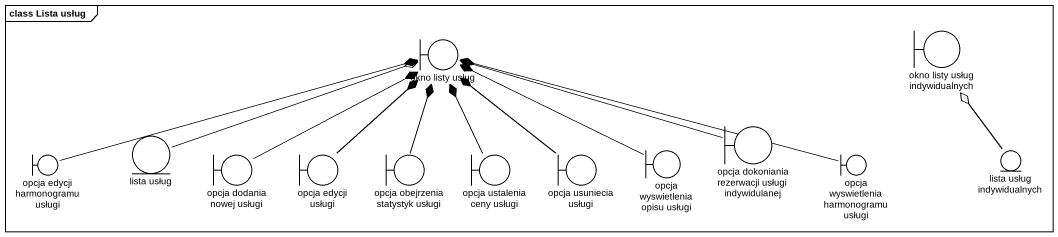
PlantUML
@startuml
mainframe class Lista usług
boundary "okno listy usług" as okno_listy_usług
boundary "okno listy usług indywidualnych" as okno_listy_usług_2
entity "lista usług" as lista_usług
boundary "opcja dokoniania rezerwacji usługi indywidulanej" as opcja_dokoniania_rezerwacji
boundary "opcja edycji harmonogramu usługi" as opcja_edycji_harmonogramu
boundary "opcja dodania nowej usługi" as opcja_dodania_nowej_usługi
boundary "opcja edycji usługi" as opcja_edycji_usługi
boundary "opcja obejrzenia statystyk usługi" as opcja_obejrzenia_statystyk
boundary "opcja ustalenia ceny usługi" as opcja_ustalenia_ceny_usługi
boundary "opcja usuniecia usługi" as opcja_usuniecia_usługi
boundary "opcja wyswietlenia opisu usługi" as opcja_wyswietlenia_opisu
boundary "opcja wyswietlenia harmonogramu usługi" as opcja_wyswietlenia
entity "lista usług indywidualnych" as lista_usług_indywidualnych
lista_usług -right-o okno_listy_usług
opcja_dokoniania_rezerwacji -left-* okno_listy_usług
opcja_edycji_harmonogramu -right-* okno_listy_usług
opcja_dodania_nowej_usługi -right-* okno_listy_usług
opcja_edycji_usługi -up-* okno_listy_usług
opcja_obejrzenia_statystyk -up-* okno_listy_usług
opcja_ustalenia_ceny_usługi -up-* okno_listy_usług
opcja_usuniecia_usługi -up-* okno_listy_usług
opcja_wyswietlenia_opisu -left-* okno_listy_usług
opcja_wyswietlenia -left-* okno_listy_usług
lista_usług_indywidualnych -up-o okno_listy_usług_2
@enduml
